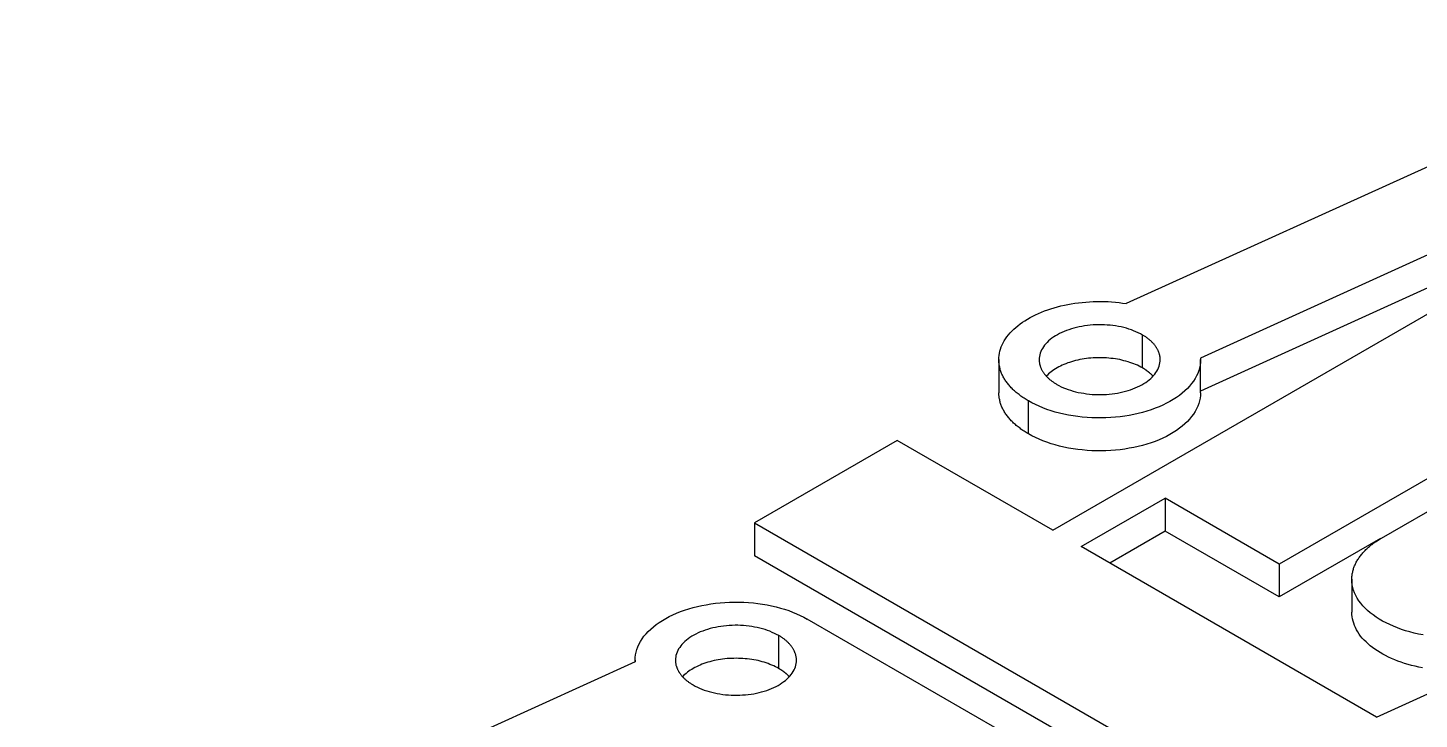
# Model space of a CAD drawing. Header units: millimetres. Extents: x 50 to 268, y 35 to 119.
# Drawn here: x 245.9 to 256.76, y 113.14 to 118.53 of the extents above; entities that cross this region are included whole.
import ezdxf

# ---------------------------------------------------------------- set-up
doc = ezdxf.new("R2010")
doc.units = ezdxf.units.MM
doc.header["$LTSCALE"] = 0.05
doc.layers.add('iso_model', color=7, linetype='Continuous', lineweight=25)

msp = doc.modelspace()

# ---------------------------------------------------------------- linework, layer by layer
at = {"layer": 'iso_model', "lineweight": 25}
for p, q in [((259.217, 118.533), (254.476, 116.38)), ((259.714, 118.07), (255.056, 115.954)), ((253.902, 114.61), (258.567, 117.303)), ((258.468, 117.246), (255.056, 115.697)), ((256.468, 114.549), (260.477, 116.863)), ((259.68, 116.66), (255.671, 114.346)), ((254.603, 115.877), (254.603, 116.134)), ((253.481, 115.942), (253.481, 115.684)), ((255.056, 115.684), (255.056, 115.942)), ((253.712, 115.363), (253.712, 115.62)), ((252.688, 115.311), (251.575, 114.668)), ((253.902, 114.61), (252.688, 115.311)), ((256.43, 113.151), (261.088, 115.266)), ((254.125, 114.482), (254.78, 114.86)), ((254.78, 114.86), (254.78, 114.603)), ((255.671, 114.346), (254.78, 114.86)), ((251.575, 114.668), (251.575, 114.411)), ((251.575, 114.668), (255.584, 112.354)), ((254.78, 114.603), (254.348, 114.353)), ((255.671, 114.089), (254.78, 114.603)), ((256.43, 113.151), (254.125, 114.482)), ((256.462, 114.545), (255.671, 114.089)), ((255.584, 112.097), (251.575, 114.411)), ((255.671, 114.346), (255.671, 114.089)), ((256.237, 114.227), (256.237, 113.97)), ((259.203, 109.75), (251.986, 113.916)), ((251.763, 113.531), (251.763, 113.788)), ((250.642, 113.582), (245.901, 111.43)), ((250.642, 113.595), (250.642, 113.582))]:
    msp.add_line(p, q, dxfattribs=at)
for points in [[(253.481, 115.942, 0), (253.482, 115.958, 0), (253.484, 115.975, 0), (253.486, 115.992, 0), (253.49, 116.008, 0), (253.495, 116.025, 0), (253.5, 116.041, 0), (253.507, 116.057, 0), (253.515, 116.073, 0), (253.524, 116.089, 0), (253.534, 116.105, 0), (253.545, 116.12, 0), (253.557, 116.136, 0), (253.569, 116.151, 0), (253.583, 116.165, 0), (253.598, 116.18, 0), (253.614, 116.194, 0), (253.63, 116.207, 0), (253.647, 116.221, 0), (253.666, 116.234, 0), (253.685, 116.246, 0), (253.704, 116.259, 0), (253.725, 116.27, 0), (253.746, 116.282, 0), (253.768, 116.293, 0), (253.791, 116.303, 0), (253.814, 116.313, 0), (253.838, 116.322, 0), (253.863, 116.331, 0), (253.888, 116.339, 0), (253.913, 116.347, 0), (253.939, 116.354, 0), (253.966, 116.361, 0), (253.993, 116.367, 0), (254.02, 116.373, 0), (254.047, 116.378, 0), (254.075, 116.382, 0), (254.104, 116.386, 0), (254.132, 116.389, 0), (254.161, 116.392, 0), (254.189, 116.394, 0), (254.218, 116.395, 0), (254.247, 116.396, 0), (254.276, 116.396, 0), (254.305, 116.396, 0), (254.334, 116.395, 0), (254.362, 116.393, 0), (254.391, 116.391, 0), (254.42, 116.388, 0), (254.448, 116.384, 0), (254.476, 116.38, 0)], [(254.603, 116.134, 0), (254.587, 116.143, 0), (254.57, 116.152, 0), (254.552, 116.16, 0), (254.534, 116.167, 0), (254.516, 116.174, 0), (254.496, 116.181, 0), (254.477, 116.187, 0), (254.456, 116.192, 0), (254.436, 116.197, 0), (254.415, 116.201, 0), (254.393, 116.205, 0), (254.372, 116.208, 0), (254.35, 116.21, 0), (254.328, 116.212, 0), (254.306, 116.214, 0), (254.284, 116.214, 0), (254.261, 116.214, 0), (254.239, 116.214, 0), (254.217, 116.213, 0), (254.195, 116.211, 0), (254.173, 116.209, 0), (254.151, 116.206, 0), (254.13, 116.202, 0), (254.109, 116.198, 0), (254.088, 116.194, 0), (254.068, 116.188, 0), (254.048, 116.183, 0), (254.028, 116.176, 0), (254.009, 116.17, 0), (253.991, 116.162, 0), (253.973, 116.154, 0), (253.956, 116.146, 0), (253.94, 116.137, 0), (253.924, 116.128, 0), (253.91, 116.119, 0), (253.895, 116.109, 0), (253.882, 116.098, 0), (253.87, 116.088, 0), (253.858, 116.077, 0), (253.848, 116.065, 0), (253.838, 116.054, 0), (253.83, 116.042, 0), (253.822, 116.03, 0), (253.815, 116.018, 0), (253.809, 116.005, 0), (253.805, 115.993, 0), (253.801, 115.98, 0), (253.798, 115.967, 0), (253.797, 115.954, 0), (253.796, 115.942, 0)], [(254.741, 115.942, 0), (254.741, 115.946, 0), (254.741, 115.95, 0), (254.741, 115.954, 0), (254.74, 115.959, 0), (254.74, 115.963, 0), (254.739, 115.967, 0), (254.738, 115.972, 0), (254.738, 115.976, 0), (254.737, 115.98, 0), (254.735, 115.984, 0), (254.734, 115.989, 0), (254.733, 115.993, 0), (254.731, 115.997, 0), (254.73, 116.001, 0), (254.728, 116.005, 0), (254.726, 116.009, 0), (254.725, 116.014, 0), (254.722, 116.018, 0), (254.72, 116.022, 0), (254.718, 116.026, 0), (254.716, 116.03, 0), (254.713, 116.034, 0), (254.711, 116.038, 0), (254.708, 116.042, 0), (254.705, 116.046, 0), (254.702, 116.05, 0), (254.699, 116.054, 0), (254.696, 116.058, 0), (254.693, 116.062, 0), (254.69, 116.065, 0), (254.686, 116.069, 0), (254.683, 116.073, 0), (254.679, 116.077, 0), (254.675, 116.08, 0), (254.672, 116.084, 0), (254.668, 116.088, 0), (254.664, 116.091, 0), (254.66, 116.095, 0), (254.655, 116.098, 0), (254.651, 116.102, 0), (254.647, 116.105, 0), (254.642, 116.109, 0), (254.638, 116.112, 0), (254.633, 116.115, 0), (254.628, 116.119, 0), (254.623, 116.122, 0), (254.618, 116.125, 0), (254.613, 116.128, 0), (254.608, 116.131, 0), (254.603, 116.134, 0)], [(253.712, 115.62, 0), (253.703, 115.625, 0), (253.695, 115.63, 0), (253.686, 115.636, 0), (253.678, 115.641, 0), (253.67, 115.646, 0), (253.662, 115.652, 0), (253.654, 115.657, 0), (253.647, 115.663, 0), (253.639, 115.669, 0), (253.632, 115.674, 0), (253.625, 115.68, 0), (253.618, 115.686, 0), (253.611, 115.692, 0), (253.604, 115.698, 0), (253.597, 115.704, 0), (253.591, 115.71, 0), (253.585, 115.716, 0), (253.579, 115.723, 0), (253.573, 115.729, 0), (253.567, 115.735, 0), (253.562, 115.742, 0), (253.556, 115.748, 0), (253.551, 115.755, 0), (253.546, 115.761, 0), (253.541, 115.768, 0), (253.537, 115.774, 0), (253.532, 115.781, 0), (253.528, 115.788, 0), (253.524, 115.794, 0), (253.52, 115.801, 0), (253.516, 115.808, 0), (253.513, 115.815, 0), (253.509, 115.822, 0), (253.506, 115.829, 0), (253.503, 115.835, 0), (253.5, 115.842, 0), (253.498, 115.849, 0), (253.495, 115.856, 0), (253.493, 115.863, 0), (253.491, 115.87, 0), (253.489, 115.878, 0), (253.488, 115.885, 0), (253.486, 115.892, 0), (253.485, 115.899, 0), (253.484, 115.906, 0), (253.483, 115.913, 0), (253.482, 115.92, 0), (253.482, 115.927, 0), (253.481, 115.934, 0), (253.481, 115.942, 0)], [(255.056, 115.942, 0), (255.055, 115.92, 0), (255.053, 115.899, 0), (255.048, 115.878, 0), (255.042, 115.856, 0), (255.034, 115.835, 0), (255.025, 115.815, 0), (255.014, 115.794, 0), (255.001, 115.774, 0), (254.986, 115.755, 0), (254.97, 115.735, 0), (254.953, 115.716, 0), (254.934, 115.698, 0), (254.913, 115.68, 0), (254.891, 115.663, 0), (254.868, 115.646, 0), (254.843, 115.63, 0), (254.817, 115.615, 0), (254.79, 115.601, 0), (254.761, 115.587, 0), (254.732, 115.574, 0), (254.701, 115.562, 0), (254.67, 115.55, 0), (254.637, 115.54, 0), (254.604, 115.53, 0), (254.57, 115.522, 0), (254.536, 115.514, 0), (254.5, 115.507, 0), (254.465, 115.501, 0), (254.428, 115.496, 0), (254.392, 115.493, 0), (254.355, 115.49, 0), (254.318, 115.488, 0), (254.281, 115.487, 0), (254.244, 115.487, 0), (254.207, 115.488, 0), (254.17, 115.491, 0), (254.133, 115.494, 0), (254.097, 115.498, 0), (254.061, 115.503, 0), (254.025, 115.509, 0), (253.99, 115.516, 0), (253.956, 115.524, 0), (253.922, 115.533, 0), (253.889, 115.543, 0), (253.857, 115.554, 0), (253.826, 115.566, 0), (253.796, 115.578, 0), (253.767, 115.591, 0), (253.739, 115.605, 0), (253.712, 115.62, 0)], [(253.796, 115.942, 0), (253.796, 115.937, 0), (253.797, 115.933, 0), (253.797, 115.929, 0), (253.797, 115.924, 0), (253.798, 115.92, 0), (253.798, 115.916, 0), (253.799, 115.912, 0), (253.8, 115.907, 0), (253.801, 115.903, 0), (253.802, 115.899, 0), (253.803, 115.895, 0), (253.805, 115.89, 0), (253.806, 115.886, 0), (253.808, 115.882, 0), (253.809, 115.878, 0), (253.811, 115.874, 0), (253.813, 115.87, 0), (253.815, 115.866, 0), (253.817, 115.861, 0), (253.819, 115.857, 0), (253.822, 115.853, 0), (253.824, 115.849, 0), (253.827, 115.845, 0), (253.83, 115.841, 0), (253.832, 115.837, 0), (253.835, 115.833, 0), (253.838, 115.829, 0), (253.841, 115.825, 0), (253.845, 115.822, 0), (253.848, 115.818, 0), (253.851, 115.814, 0), (253.855, 115.81, 0), (253.858, 115.806, 0), (253.862, 115.803, 0), (253.866, 115.799, 0), (253.87, 115.795, 0), (253.874, 115.792, 0), (253.878, 115.788, 0), (253.882, 115.785, 0), (253.887, 115.781, 0), (253.891, 115.778, 0), (253.895, 115.774, 0), (253.9, 115.771, 0), (253.905, 115.768, 0), (253.91, 115.764, 0), (253.914, 115.761, 0), (253.919, 115.758, 0), (253.924, 115.755, 0), (253.93, 115.752, 0), (253.935, 115.749, 0)], [(254.603, 115.877, 0), (254.59, 115.884, 0), (254.577, 115.891, 0), (254.563, 115.898, 0), (254.549, 115.904, 0), (254.535, 115.91, 0), (254.52, 115.915, 0), (254.505, 115.921, 0), (254.49, 115.925, 0), (254.474, 115.93, 0), (254.458, 115.934, 0), (254.442, 115.938, 0), (254.425, 115.942, 0), (254.409, 115.945, 0), (254.392, 115.948, 0), (254.375, 115.95, 0), (254.357, 115.952, 0), (254.34, 115.954, 0), (254.322, 115.955, 0), (254.305, 115.956, 0), (254.287, 115.957, 0), (254.27, 115.957, 0), (254.252, 115.957, 0), (254.235, 115.956, 0), (254.217, 115.956, 0), (254.199, 115.954, 0), (254.182, 115.953, 0), (254.165, 115.951, 0), (254.148, 115.948, 0), (254.131, 115.945, 0), (254.114, 115.942, 0), (254.097, 115.939, 0), (254.081, 115.935, 0), (254.065, 115.931, 0), (254.049, 115.926, 0), (254.034, 115.921, 0), (254.019, 115.916, 0), (254.004, 115.91, 0), (253.99, 115.904, 0), (253.976, 115.898, 0), (253.962, 115.892, 0), (253.949, 115.885, 0), (253.936, 115.878, 0), (253.924, 115.871, 0), (253.912, 115.863, 0), (253.901, 115.855, 0), (253.89, 115.847, 0), (253.88, 115.839, 0), (253.87, 115.831, 0), (253.861, 115.822, 0), (253.852, 115.813, 0)], [(253.935, 115.749, 0), (253.951, 115.74, 0), (253.968, 115.731, 0), (253.985, 115.723, 0), (254.003, 115.716, 0), (254.022, 115.709, 0), (254.041, 115.703, 0), (254.061, 115.697, 0), (254.081, 115.691, 0), (254.102, 115.686, 0), (254.123, 115.682, 0), (254.144, 115.679, 0), (254.166, 115.675, 0), (254.188, 115.673, 0), (254.21, 115.671, 0), (254.232, 115.67, 0), (254.254, 115.669, 0), (254.276, 115.669, 0), (254.298, 115.669, 0), (254.321, 115.67, 0), (254.343, 115.672, 0), (254.365, 115.675, 0), (254.386, 115.677, 0), (254.408, 115.681, 0), (254.429, 115.685, 0), (254.45, 115.69, 0), (254.47, 115.695, 0), (254.49, 115.701, 0), (254.509, 115.707, 0), (254.528, 115.714, 0), (254.547, 115.721, 0), (254.564, 115.729, 0), (254.581, 115.737, 0), (254.598, 115.746, 0), (254.613, 115.755, 0), (254.628, 115.764, 0), (254.642, 115.774, 0), (254.655, 115.785, 0), (254.668, 115.795, 0), (254.679, 115.806, 0), (254.69, 115.818, 0), (254.699, 115.829, 0), (254.708, 115.841, 0), (254.716, 115.853, 0), (254.722, 115.866, 0), (254.728, 115.878, 0), (254.733, 115.89, 0), (254.737, 115.903, 0), (254.739, 115.916, 0), (254.741, 115.929, 0), (254.741, 115.942, 0)], [(255.056, 115.954, 0), (255.056, 115.954, 0), (255.056, 115.954, 0), (255.056, 115.954, 0), (255.056, 115.953, 0), (255.056, 115.953, 0), (255.056, 115.953, 0), (255.056, 115.953, 0), (255.056, 115.952, 0), (255.056, 115.952, 0), (255.056, 115.952, 0), (255.056, 115.952, 0), (255.056, 115.951, 0), (255.056, 115.951, 0), (255.056, 115.951, 0), (255.056, 115.951, 0), (255.056, 115.95, 0), (255.056, 115.95, 0), (255.056, 115.95, 0), (255.056, 115.95, 0), (255.056, 115.949, 0), (255.056, 115.949, 0), (255.056, 115.949, 0), (255.056, 115.949, 0), (255.056, 115.948, 0), (255.056, 115.948, 0), (255.056, 115.948, 0), (255.056, 115.947, 0), (255.056, 115.947, 0), (255.056, 115.947, 0), (255.056, 115.947, 0), (255.056, 115.946, 0), (255.056, 115.946, 0), (255.056, 115.946, 0), (255.056, 115.946, 0), (255.056, 115.945, 0), (255.056, 115.945, 0), (255.056, 115.945, 0), (255.056, 115.945, 0), (255.056, 115.944, 0), (255.056, 115.944, 0), (255.056, 115.944, 0), (255.056, 115.944, 0), (255.056, 115.943, 0), (255.056, 115.943, 0), (255.056, 115.943, 0), (255.056, 115.943, 0), (255.056, 115.942, 0), (255.056, 115.942, 0), (255.056, 115.942, 0), (255.056, 115.942, 0)], [(254.685, 115.813, 0), (254.684, 115.814, 0), (254.683, 115.816, 0), (254.681, 115.817, 0), (254.68, 115.819, 0), (254.679, 115.82, 0), (254.677, 115.821, 0), (254.676, 115.823, 0), (254.675, 115.824, 0), (254.673, 115.826, 0), (254.672, 115.827, 0), (254.67, 115.828, 0), (254.669, 115.83, 0), (254.667, 115.831, 0), (254.666, 115.832, 0), (254.664, 115.834, 0), (254.663, 115.835, 0), (254.661, 115.836, 0), (254.66, 115.838, 0), (254.658, 115.839, 0), (254.656, 115.84, 0), (254.655, 115.842, 0), (254.653, 115.843, 0), (254.652, 115.844, 0), (254.65, 115.846, 0), (254.648, 115.847, 0), (254.647, 115.848, 0), (254.645, 115.849, 0), (254.643, 115.851, 0), (254.642, 115.852, 0), (254.64, 115.853, 0), (254.638, 115.855, 0), (254.636, 115.856, 0), (254.635, 115.857, 0), (254.633, 115.858, 0), (254.631, 115.86, 0), (254.629, 115.861, 0), (254.627, 115.862, 0), (254.626, 115.863, 0), (254.624, 115.864, 0), (254.622, 115.866, 0), (254.62, 115.867, 0), (254.618, 115.868, 0), (254.616, 115.869, 0), (254.614, 115.87, 0), (254.613, 115.872, 0), (254.611, 115.873, 0), (254.609, 115.874, 0), (254.607, 115.875, 0), (254.605, 115.876, 0), (254.603, 115.877, 0)], [(253.712, 115.363, 0), (253.703, 115.368, 0), (253.695, 115.373, 0), (253.686, 115.378, 0), (253.678, 115.384, 0), (253.67, 115.389, 0), (253.662, 115.395, 0), (253.654, 115.4, 0), (253.647, 115.406, 0), (253.639, 115.411, 0), (253.632, 115.417, 0), (253.625, 115.423, 0), (253.618, 115.429, 0), (253.611, 115.435, 0), (253.604, 115.441, 0), (253.597, 115.447, 0), (253.591, 115.453, 0), (253.585, 115.459, 0), (253.579, 115.465, 0), (253.573, 115.472, 0), (253.567, 115.478, 0), (253.562, 115.484, 0), (253.556, 115.491, 0), (253.551, 115.497, 0), (253.546, 115.504, 0), (253.541, 115.51, 0), (253.537, 115.517, 0), (253.532, 115.524, 0), (253.528, 115.53, 0), (253.524, 115.537, 0), (253.52, 115.544, 0), (253.516, 115.551, 0), (253.513, 115.558, 0), (253.509, 115.564, 0), (253.506, 115.571, 0), (253.503, 115.578, 0), (253.5, 115.585, 0), (253.498, 115.592, 0), (253.495, 115.599, 0), (253.493, 115.606, 0), (253.491, 115.613, 0), (253.489, 115.62, 0), (253.488, 115.627, 0), (253.486, 115.635, 0), (253.485, 115.642, 0), (253.484, 115.649, 0), (253.483, 115.656, 0), (253.482, 115.663, 0), (253.482, 115.67, 0), (253.481, 115.677, 0), (253.481, 115.684, 0)], [(255.056, 115.684, 0), (255.055, 115.663, 0), (255.053, 115.642, 0), (255.048, 115.62, 0), (255.042, 115.599, 0), (255.034, 115.578, 0), (255.025, 115.558, 0), (255.014, 115.537, 0), (255.001, 115.517, 0), (254.986, 115.497, 0), (254.97, 115.478, 0), (254.953, 115.459, 0), (254.934, 115.441, 0), (254.913, 115.423, 0), (254.891, 115.406, 0), (254.868, 115.389, 0), (254.843, 115.373, 0), (254.817, 115.358, 0), (254.79, 115.343, 0), (254.761, 115.33, 0), (254.732, 115.317, 0), (254.701, 115.304, 0), (254.67, 115.293, 0), (254.637, 115.283, 0), (254.604, 115.273, 0), (254.57, 115.264, 0), (254.536, 115.257, 0), (254.5, 115.25, 0), (254.465, 115.244, 0), (254.428, 115.239, 0), (254.392, 115.235, 0), (254.355, 115.233, 0), (254.318, 115.231, 0), (254.281, 115.23, 0), (254.244, 115.23, 0), (254.207, 115.231, 0), (254.17, 115.233, 0), (254.133, 115.237, 0), (254.097, 115.241, 0), (254.061, 115.246, 0), (254.025, 115.252, 0), (253.99, 115.259, 0), (253.956, 115.267, 0), (253.922, 115.276, 0), (253.889, 115.286, 0), (253.857, 115.297, 0), (253.826, 115.308, 0), (253.796, 115.321, 0), (253.767, 115.334, 0), (253.739, 115.348, 0), (253.712, 115.363, 0)], [(256.237, 114.227, 0), (256.238, 114.234, 0), (256.238, 114.242, 0), (256.238, 114.249, 0), (256.239, 114.256, 0), (256.24, 114.263, 0), (256.241, 114.27, 0), (256.242, 114.277, 0), (256.244, 114.284, 0), (256.245, 114.291, 0), (256.247, 114.298, 0), (256.249, 114.305, 0), (256.251, 114.313, 0), (256.254, 114.32, 0), (256.256, 114.326, 0), (256.259, 114.333, 0), (256.262, 114.34, 0), (256.265, 114.347, 0), (256.269, 114.354, 0), (256.272, 114.361, 0), (256.276, 114.368, 0), (256.28, 114.375, 0), (256.284, 114.381, 0), (256.288, 114.388, 0), (256.293, 114.395, 0), (256.297, 114.401, 0), (256.302, 114.408, 0), (256.307, 114.414, 0), (256.312, 114.421, 0), (256.318, 114.427, 0), (256.323, 114.434, 0), (256.329, 114.44, 0), (256.335, 114.446, 0), (256.341, 114.453, 0), (256.347, 114.459, 0), (256.353, 114.465, 0), (256.36, 114.471, 0), (256.367, 114.477, 0), (256.374, 114.483, 0), (256.381, 114.489, 0), (256.388, 114.495, 0), (256.395, 114.5, 0), (256.403, 114.506, 0), (256.41, 114.512, 0), (256.418, 114.517, 0), (256.426, 114.523, 0), (256.434, 114.528, 0), (256.442, 114.533, 0), (256.451, 114.539, 0), (256.459, 114.544, 0), (256.468, 114.549, 0)], [(256.793, 113.793, 0), (256.758, 113.8, 0), (256.724, 113.807, 0), (256.69, 113.816, 0), (256.656, 113.826, 0), (256.624, 113.836, 0), (256.593, 113.847, 0), (256.562, 113.86, 0), (256.533, 113.873, 0), (256.504, 113.886, 0), (256.477, 113.901, 0), (256.451, 113.916, 0), (256.426, 113.932, 0), (256.403, 113.949, 0), (256.381, 113.966, 0), (256.36, 113.984, 0), (256.341, 114.002, 0), (256.323, 114.021, 0), (256.307, 114.04, 0), (256.293, 114.06, 0), (256.28, 114.08, 0), (256.269, 114.1, 0), (256.259, 114.121, 0), (256.251, 114.142, 0), (256.245, 114.163, 0), (256.241, 114.185, 0), (256.238, 114.206, 0), (256.237, 114.227, 0)], [(250.642, 113.595, 0), (250.643, 113.616, 0), (250.645, 113.638, 0), (250.65, 113.659, 0), (250.656, 113.68, 0), (250.663, 113.701, 0), (250.673, 113.722, 0), (250.684, 113.742, 0), (250.697, 113.762, 0), (250.711, 113.782, 0), (250.728, 113.801, 0), (250.745, 113.82, 0), (250.764, 113.839, 0), (250.785, 113.856, 0), (250.807, 113.874, 0), (250.83, 113.89, 0), (250.855, 113.906, 0), (250.881, 113.921, 0), (250.908, 113.936, 0), (250.937, 113.95, 0), (250.966, 113.963, 0), (250.997, 113.975, 0), (251.028, 113.986, 0), (251.061, 113.997, 0), (251.094, 114.006, 0), (251.128, 114.015, 0), (251.162, 114.023, 0), (251.198, 114.029, 0), (251.233, 114.035, 0), (251.269, 114.04, 0), (251.306, 114.044, 0), (251.343, 114.047, 0), (251.38, 114.049, 0), (251.417, 114.049, 0), (251.454, 114.049, 0), (251.491, 114.048, 0), (251.528, 114.046, 0), (251.565, 114.043, 0), (251.601, 114.039, 0), (251.637, 114.033, 0), (251.672, 114.027, 0), (251.707, 114.02, 0), (251.742, 114.012, 0), (251.776, 114.003, 0), (251.809, 113.993, 0), (251.841, 113.983, 0), (251.872, 113.971, 0), (251.902, 113.958, 0), (251.931, 113.945, 0), (251.959, 113.931, 0), (251.986, 113.916, 0)], [(256.788, 113.537, 0), (256.759, 113.542, 0), (256.731, 113.548, 0), (256.703, 113.555, 0), (256.676, 113.563, 0), (256.649, 113.571, 0), (256.623, 113.579, 0), (256.597, 113.588, 0), (256.572, 113.598, 0), (256.548, 113.608, 0), (256.524, 113.619, 0), (256.501, 113.631, 0), (256.479, 113.642, 0), (256.458, 113.655, 0), (256.437, 113.668, 0), (256.418, 113.681, 0), (256.399, 113.694, 0), (256.381, 113.708, 0), (256.364, 113.723, 0), (256.348, 113.738, 0), (256.333, 113.753, 0), (256.319, 113.768, 0), (256.306, 113.784, 0), (256.295, 113.8, 0), (256.284, 113.816, 0), (256.274, 113.833, 0), (256.266, 113.85, 0), (256.258, 113.866, 0), (256.252, 113.884, 0), (256.247, 113.901, 0), (256.243, 113.918, 0), (256.24, 113.935, 0), (256.238, 113.953, 0), (256.237, 113.97, 0)], [(251.763, 113.788, 0), (251.747, 113.797, 0), (251.73, 113.805, 0), (251.713, 113.813, 0), (251.695, 113.821, 0), (251.676, 113.828, 0), (251.657, 113.834, 0), (251.637, 113.84, 0), (251.617, 113.845, 0), (251.596, 113.85, 0), (251.575, 113.854, 0), (251.554, 113.858, 0), (251.532, 113.861, 0), (251.51, 113.864, 0), (251.488, 113.866, 0), (251.466, 113.867, 0), (251.444, 113.868, 0), (251.422, 113.868, 0), (251.399, 113.867, 0), (251.377, 113.866, 0), (251.355, 113.864, 0), (251.333, 113.862, 0), (251.312, 113.859, 0), (251.29, 113.856, 0), (251.269, 113.852, 0), (251.248, 113.847, 0), (251.228, 113.842, 0), (251.208, 113.836, 0), (251.189, 113.83, 0), (251.17, 113.823, 0), (251.151, 113.816, 0), (251.134, 113.808, 0), (251.117, 113.8, 0), (251.1, 113.791, 0), (251.085, 113.782, 0), (251.07, 113.772, 0), (251.056, 113.762, 0), (251.043, 113.752, 0), (251.03, 113.741, 0), (251.019, 113.73, 0), (251.008, 113.719, 0), (250.999, 113.707, 0), (250.99, 113.695, 0), (250.982, 113.683, 0), (250.975, 113.671, 0), (250.97, 113.659, 0), (250.965, 113.646, 0), (250.961, 113.633, 0), (250.959, 113.621, 0), (250.957, 113.608, 0), (250.957, 113.595, 0)], [(251.902, 113.595, 0), (251.902, 113.599, 0), (251.901, 113.604, 0), (251.901, 113.608, 0), (251.901, 113.612, 0), (251.9, 113.616, 0), (251.9, 113.621, 0), (251.899, 113.625, 0), (251.898, 113.629, 0), (251.897, 113.633, 0), (251.896, 113.638, 0), (251.895, 113.642, 0), (251.893, 113.646, 0), (251.892, 113.65, 0), (251.89, 113.654, 0), (251.889, 113.659, 0), (251.887, 113.663, 0), (251.885, 113.667, 0), (251.883, 113.671, 0), (251.881, 113.675, 0), (251.878, 113.679, 0), (251.876, 113.683, 0), (251.874, 113.687, 0), (251.871, 113.691, 0), (251.868, 113.695, 0), (251.866, 113.699, 0), (251.863, 113.703, 0), (251.86, 113.707, 0), (251.857, 113.711, 0), (251.853, 113.715, 0), (251.85, 113.719, 0), (251.847, 113.723, 0), (251.843, 113.726, 0), (251.84, 113.73, 0), (251.836, 113.734, 0), (251.832, 113.737, 0), (251.828, 113.741, 0), (251.824, 113.745, 0), (251.82, 113.748, 0), (251.816, 113.752, 0), (251.811, 113.755, 0), (251.807, 113.759, 0), (251.802, 113.762, 0), (251.798, 113.765, 0), (251.793, 113.769, 0), (251.788, 113.772, 0), (251.784, 113.775, 0), (251.779, 113.779, 0), (251.774, 113.782, 0), (251.768, 113.785, 0), (251.763, 113.788, 0)], [(250.642, 113.582, 0), (250.642, 113.582, 0), (250.642, 113.583, 0), (250.642, 113.583, 0), (250.642, 113.583, 0), (250.642, 113.583, 0), (250.642, 113.584, 0), (250.642, 113.584, 0), (250.642, 113.584, 0), (250.642, 113.584, 0), (250.642, 113.585, 0), (250.642, 113.585, 0), (250.642, 113.585, 0), (250.642, 113.585, 0), (250.642, 113.586, 0), (250.642, 113.586, 0), (250.642, 113.586, 0), (250.642, 113.586, 0), (250.642, 113.587, 0), (250.642, 113.587, 0), (250.642, 113.587, 0), (250.642, 113.588, 0), (250.642, 113.588, 0), (250.642, 113.588, 0), (250.642, 113.588, 0), (250.642, 113.589, 0), (250.642, 113.589, 0), (250.642, 113.589, 0), (250.642, 113.589, 0), (250.642, 113.59, 0), (250.642, 113.59, 0), (250.642, 113.59, 0), (250.642, 113.59, 0), (250.642, 113.591, 0), (250.642, 113.591, 0), (250.642, 113.591, 0), (250.642, 113.591, 0), (250.642, 113.592, 0), (250.642, 113.592, 0), (250.642, 113.592, 0), (250.642, 113.592, 0), (250.642, 113.593, 0), (250.642, 113.593, 0), (250.642, 113.593, 0), (250.642, 113.593, 0), (250.642, 113.594, 0), (250.642, 113.594, 0), (250.642, 113.594, 0), (250.642, 113.594, 0), (250.642, 113.595, 0), (250.642, 113.595, 0)], [(250.957, 113.595, 0), (250.957, 113.591, 0), (250.957, 113.586, 0), (250.957, 113.582, 0), (250.958, 113.578, 0), (250.958, 113.574, 0), (250.959, 113.569, 0), (250.96, 113.565, 0), (250.96, 113.561, 0), (250.961, 113.557, 0), (250.963, 113.552, 0), (250.964, 113.548, 0), (250.965, 113.544, 0), (250.967, 113.54, 0), (250.968, 113.535, 0), (250.97, 113.531, 0), (250.972, 113.527, 0), (250.973, 113.523, 0), (250.975, 113.519, 0), (250.978, 113.515, 0), (250.98, 113.511, 0), (250.982, 113.507, 0), (250.985, 113.503, 0), (250.987, 113.499, 0), (250.99, 113.495, 0), (250.993, 113.491, 0), (250.996, 113.487, 0), (250.999, 113.483, 0), (251.002, 113.479, 0), (251.005, 113.475, 0), (251.008, 113.471, 0), (251.012, 113.467, 0), (251.015, 113.464, 0), (251.019, 113.46, 0), (251.022, 113.456, 0), (251.026, 113.452, 0), (251.03, 113.449, 0), (251.034, 113.445, 0), (251.038, 113.442, 0), (251.043, 113.438, 0), (251.047, 113.435, 0), (251.051, 113.431, 0), (251.056, 113.428, 0), (251.06, 113.424, 0), (251.065, 113.421, 0), (251.07, 113.418, 0), (251.075, 113.415, 0), (251.08, 113.411, 0), (251.085, 113.408, 0), (251.09, 113.405, 0), (251.095, 113.402, 0)], [(251.763, 113.531, 0), (251.751, 113.538, 0), (251.737, 113.544, 0), (251.724, 113.551, 0), (251.71, 113.557, 0), (251.695, 113.563, 0), (251.681, 113.569, 0), (251.666, 113.574, 0), (251.65, 113.579, 0), (251.635, 113.583, 0), (251.618, 113.588, 0), (251.602, 113.592, 0), (251.586, 113.595, 0), (251.569, 113.598, 0), (251.552, 113.601, 0), (251.535, 113.604, 0), (251.518, 113.606, 0), (251.5, 113.607, 0), (251.483, 113.609, 0), (251.465, 113.61, 0), (251.448, 113.61, 0), (251.43, 113.611, 0), (251.412, 113.61, 0), (251.395, 113.61, 0), (251.377, 113.609, 0), (251.36, 113.608, 0), (251.342, 113.606, 0), (251.325, 113.604, 0), (251.308, 113.601, 0), (251.291, 113.599, 0), (251.274, 113.595, 0), (251.258, 113.592, 0), (251.242, 113.588, 0), (251.225, 113.584, 0), (251.21, 113.579, 0), (251.194, 113.574, 0), (251.179, 113.569, 0), (251.164, 113.564, 0), (251.15, 113.558, 0), (251.136, 113.552, 0), (251.122, 113.545, 0), (251.109, 113.538, 0), (251.096, 113.531, 0), (251.084, 113.524, 0), (251.072, 113.517, 0), (251.061, 113.509, 0), (251.05, 113.501, 0), (251.04, 113.492, 0), (251.03, 113.484, 0), (251.021, 113.475, 0), (251.012, 113.466, 0)], [(251.095, 113.402, 0), (251.111, 113.393, 0), (251.128, 113.385, 0), (251.145, 113.377, 0), (251.164, 113.369, 0), (251.182, 113.362, 0), (251.202, 113.356, 0), (251.221, 113.35, 0), (251.242, 113.345, 0), (251.262, 113.34, 0), (251.283, 113.336, 0), (251.304, 113.332, 0), (251.326, 113.329, 0), (251.348, 113.326, 0), (251.37, 113.324, 0), (251.392, 113.323, 0), (251.414, 113.322, 0), (251.437, 113.322, 0), (251.459, 113.323, 0), (251.481, 113.324, 0), (251.503, 113.326, 0), (251.525, 113.328, 0), (251.547, 113.331, 0), (251.568, 113.334, 0), (251.589, 113.338, 0), (251.61, 113.343, 0), (251.63, 113.348, 0), (251.65, 113.354, 0), (251.67, 113.36, 0), (251.689, 113.367, 0), (251.707, 113.374, 0), (251.725, 113.382, 0), (251.742, 113.39, 0), (251.758, 113.399, 0), (251.774, 113.408, 0), (251.788, 113.418, 0), (251.802, 113.428, 0), (251.816, 113.438, 0), (251.828, 113.449, 0), (251.84, 113.46, 0), (251.85, 113.471, 0), (251.86, 113.483, 0), (251.868, 113.495, 0), (251.876, 113.507, 0), (251.883, 113.519, 0), (251.889, 113.531, 0), (251.893, 113.544, 0), (251.897, 113.557, 0), (251.9, 113.569, 0), (251.901, 113.582, 0), (251.902, 113.595, 0)], [(251.846, 113.466, 0), (251.845, 113.468, 0), (251.843, 113.469, 0), (251.842, 113.471, 0), (251.84, 113.472, 0), (251.839, 113.473, 0), (251.838, 113.475, 0), (251.836, 113.476, 0), (251.835, 113.478, 0), (251.833, 113.479, 0), (251.832, 113.48, 0), (251.831, 113.482, 0), (251.829, 113.483, 0), (251.828, 113.484, 0), (251.826, 113.486, 0), (251.825, 113.487, 0), (251.823, 113.488, 0), (251.821, 113.49, 0), (251.82, 113.491, 0), (251.818, 113.492, 0), (251.817, 113.494, 0), (251.815, 113.495, 0), (251.814, 113.496, 0), (251.812, 113.498, 0), (251.81, 113.499, 0), (251.809, 113.5, 0), (251.807, 113.502, 0), (251.805, 113.503, 0), (251.804, 113.504, 0), (251.802, 113.505, 0), (251.8, 113.507, 0), (251.798, 113.508, 0), (251.797, 113.509, 0), (251.795, 113.51, 0), (251.793, 113.512, 0), (251.791, 113.513, 0), (251.79, 113.514, 0), (251.788, 113.515, 0), (251.786, 113.517, 0), (251.784, 113.518, 0), (251.782, 113.519, 0), (251.78, 113.52, 0), (251.779, 113.521, 0), (251.777, 113.523, 0), (251.775, 113.524, 0), (251.773, 113.525, 0), (251.771, 113.526, 0), (251.769, 113.527, 0), (251.767, 113.528, 0), (251.765, 113.529, 0), (251.763, 113.531, 0)]]:
    msp.add_polyline3d(points, dxfattribs=at)

doc.saveas('drawing.dxf')
